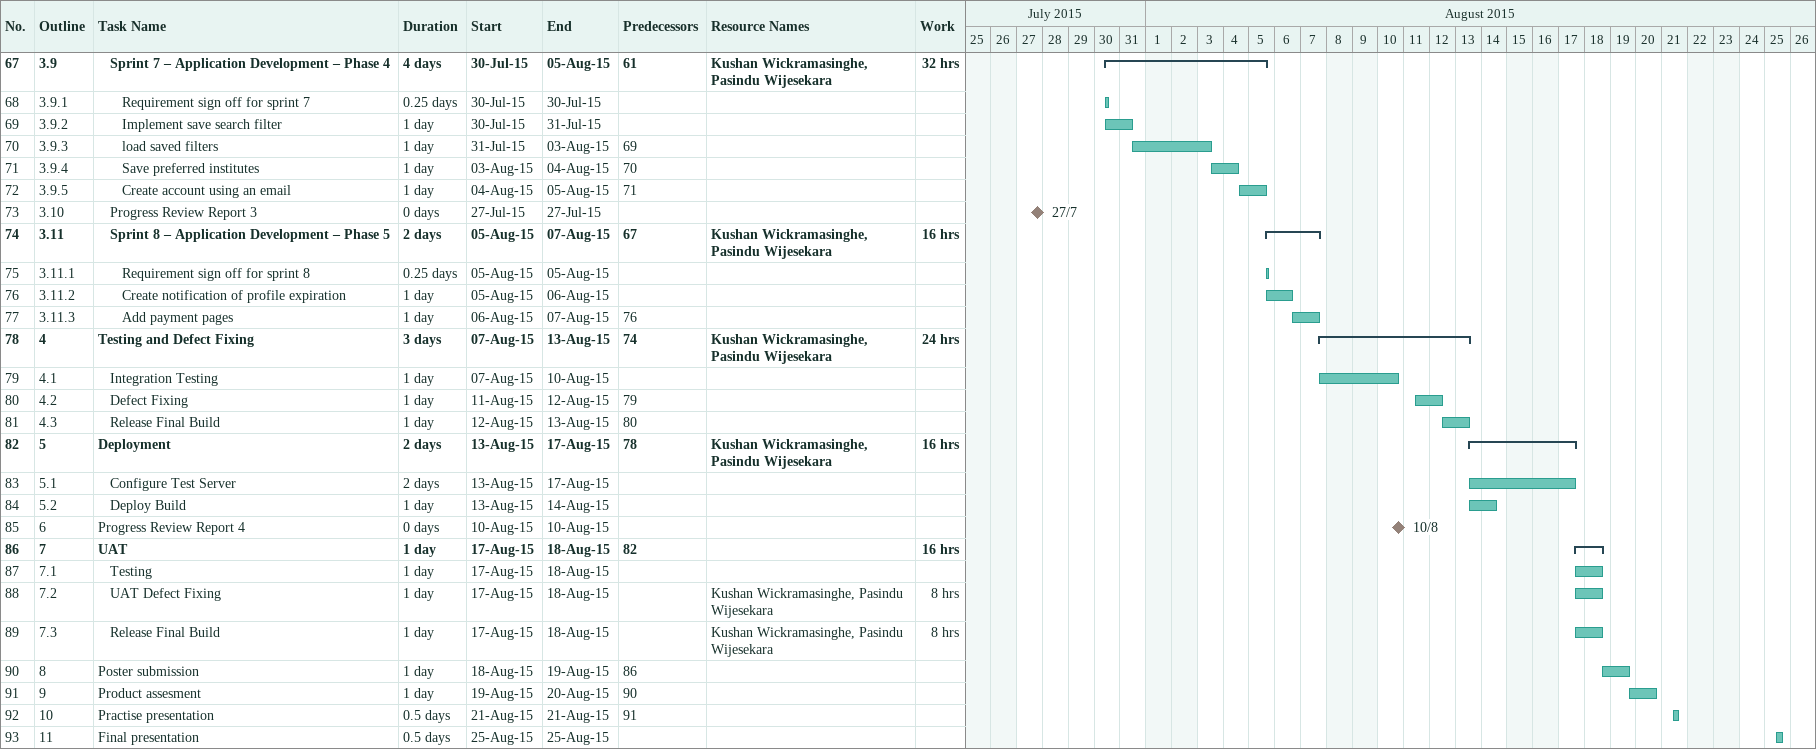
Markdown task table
| ID | WBS | Task | Duration | Start | Finish | Predecessors | Resources | Work (h) |
|---|---|---|---|---|---|---|---|---|
| 67 | 3.9 | **Sprint 7 – Application Development – Phase 4** | 4d | 2015-07-30 | 2015-08-05 | 61 | Kushan Wickramasinghe, Pasindu Wijesekara | 32 |
| 68 | 3.9.1 | Requirement sign off for sprint 7 | 0.25d | 2015-07-30 | 2015-07-30 |  |  |  |
| 69 | 3.9.2 | Implement save search filter | 1d | 2015-07-30 | 2015-07-31 |  |  |  |
| 70 | 3.9.3 | load saved filters | 1d | 2015-07-31 | 2015-08-03 | 69 |  |  |
| 71 | 3.9.4 | Save preferred institutes | 1d | 2015-08-03 | 2015-08-04 | 70 |  |  |
| 72 | 3.9.5 | Create account using an email | 1d | 2015-08-04 | 2015-08-05 | 71 |  |  |
| 73 | 3.10 | Progress Review Report 3 | 0d | 2015-07-27 | 2015-07-27 |  |  |  |
| 74 | 3.11 | **Sprint 8 – Application Development – Phase 5** | 2d | 2015-08-05 | 2015-08-07 | 67 | Kushan Wickramasinghe, Pasindu Wijesekara | 16 |
| 75 | 3.11.1 | Requirement sign off for sprint 8 | 0.25d | 2015-08-05 | 2015-08-05 |  |  |  |
| 76 | 3.11.2 | Create notification of profile expiration | 1d | 2015-08-05 | 2015-08-06 |  |  |  |
| 77 | 3.11.3 | Add payment pages | 1d | 2015-08-06 | 2015-08-07 | 76 |  |  |
| 78 | 4 | **Testing and Defect Fixing** | 3d | 2015-08-07 | 2015-08-13 | 74 | Kushan Wickramasinghe, Pasindu Wijesekara | 24 |
| 79 | 4.1 | Integration Testing | 1d | 2015-08-07 | 2015-08-10 |  |  |  |
| 80 | 4.2 | Defect Fixing | 1d | 2015-08-11 | 2015-08-12 | 79 |  |  |
| 81 | 4.3 | Release Final Build | 1d | 2015-08-12 | 2015-08-13 | 80 |  |  |
| 82 | 5 | **Deployment** | 2d | 2015-08-13 | 2015-08-17 | 78 | Kushan Wickramasinghe, Pasindu Wijesekara | 16 |
| 83 | 5.1 | Configure Test Server | 2d | 2015-08-13 | 2015-08-17 |  |  |  |
| 84 | 5.2 | Deploy Build | 1d | 2015-08-13 | 2015-08-14 |  |  |  |
| 85 | 6 | Progress Review Report 4 | 0d | 2015-08-10 | 2015-08-10 |  |  |  |
| 86 | 7 | **UAT** | 1d | 2015-08-17 | 2015-08-18 | 82 |  | 16 |
| 87 | 7.1 | Testing | 1d | 2015-08-17 | 2015-08-18 |  |  |  |
| 88 | 7.2 | UAT Defect Fixing | 1d | 2015-08-17 | 2015-08-18 |  | Kushan Wickramasinghe, Pasindu Wijesekara | 8 |
| 89 | 7.3 | Release Final Build | 1d | 2015-08-17 | 2015-08-18 |  | Kushan Wickramasinghe, Pasindu Wijesekara | 8 |
| 90 | 8 | Poster submission | 1d | 2015-08-18 | 2015-08-19 | 86 |  |  |
| 91 | 9 | Product assesment | 1d | 2015-08-19 | 2015-08-20 | 90 |  |  |
| 92 | 10 | Practise presentation | 0.5d | 2015-08-21 | 2015-08-21 | 91 |  |  |
| 93 | 11 | Final presentation | 0.5d | 2015-08-25 | 2015-08-25 |  |  |  |
